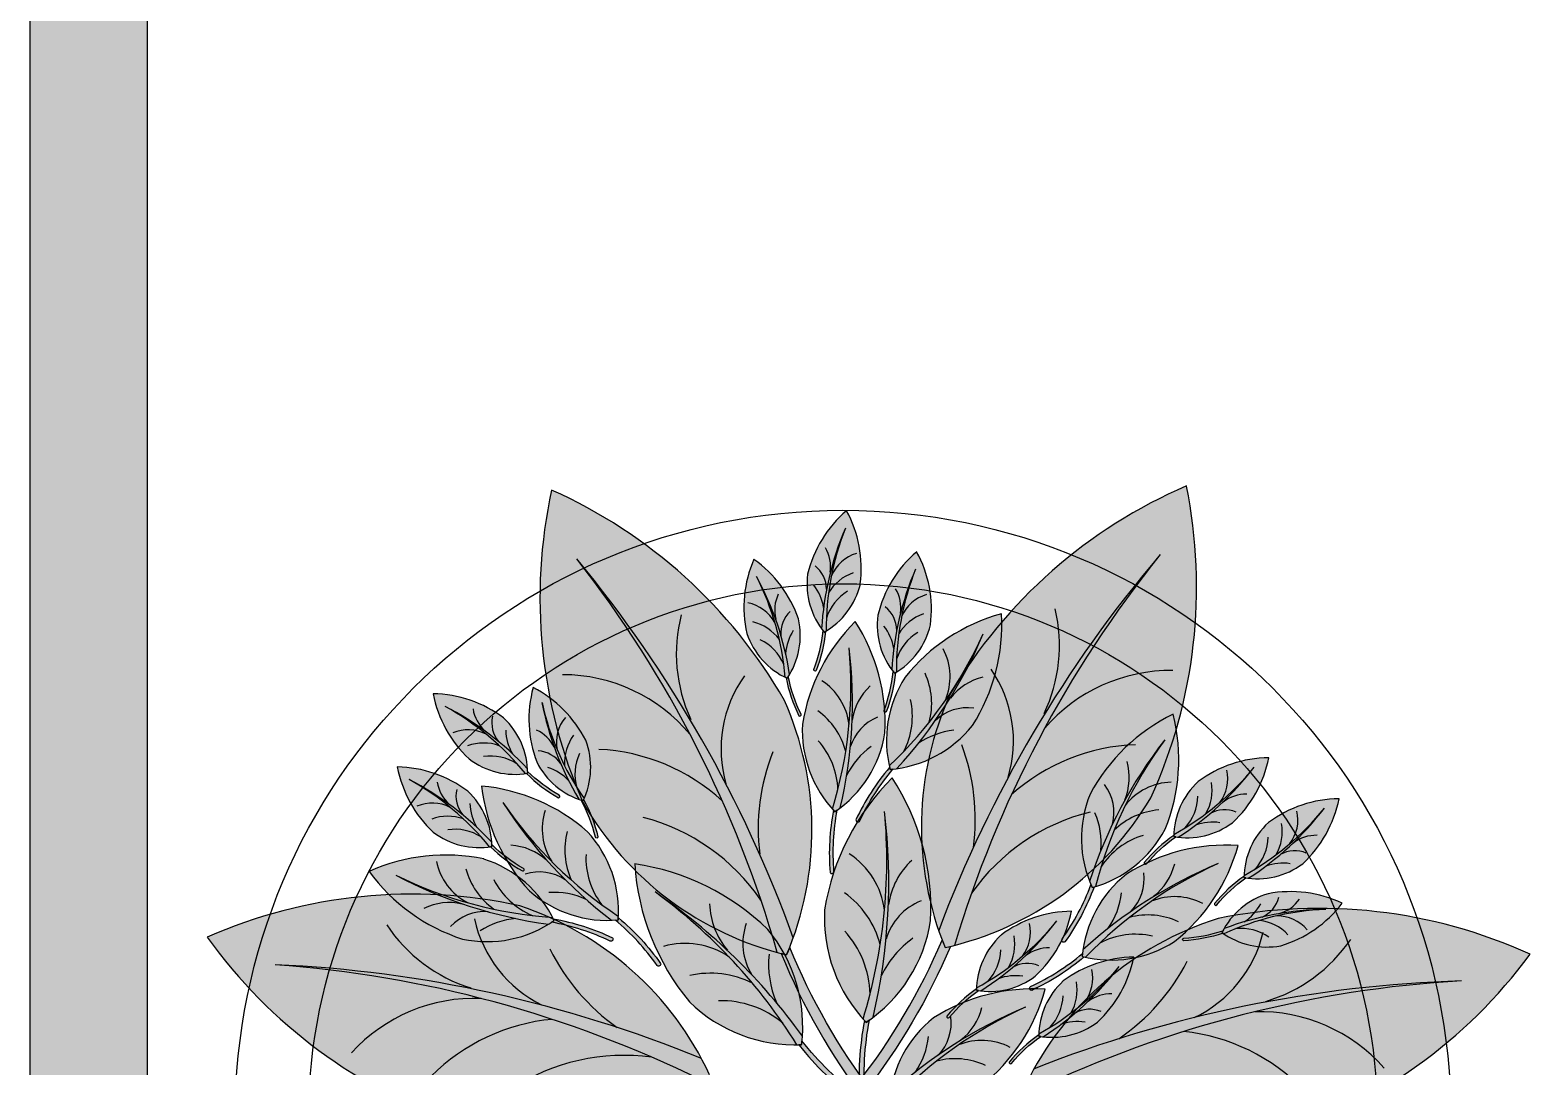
# Model space of a CAD drawing. Header units: inches. Extents: x 9636 to 21597, y -10243 to 557.
# Drawn here: x 14799.19 to 14837.59, y -8710.33 to -8683.8 of the extents above; entities that cross this region are included whole.
import ezdxf

# ---------------------------------------------------------------- set-up
doc = ezdxf.new("R2010")
doc.units = ezdxf.units.IN
doc.header["$MEASUREMENT"] = 0
doc.layers.add('IEL-HATCH-002', color=7, linetype='Continuous')
doc.layers.add('MESA', color=7, linetype='Continuous')

# ---------------------------------------------------------------- blocks, each defined once
blk = doc.blocks.new('FF')
at = {"layer": 'IEL-HATCH-002', "true_color": 0x939598, "transparency": 33554687}
h = blk.add_hatch(color=252, dxfattribs=at)
h.dxf.hatch_style = 1
h.paths.add_polyline_path([(14802.189, -8634.47), (14799.189, -8634.47), (14799.189, -8729.47), (14802.189, -8729.47)])
at = {"layer": 'MESA', "ltscale": 0.8}
h = blk.add_hatch(color=85, dxfattribs=at)
h.dxf.hatch_style = 1
h.set_gradient(color1=(103, 159, 96), color2=(179, 207, 175), one_color=1, tint=0.75, name='INVCURVED')
h.paths.add_polyline_path([(14827.88, -8703.469, -0.199512), (14822.855, -8707.246, -0.09675), (14828.124, -8697.237, 0.086654), (14822.451, -8706.865, -0.192489), (14822.758, -8700.792, -0.158608), (14828.794, -8695.482, -0.158608)])
h = blk.add_hatch(color=85, dxfattribs=at)
h.dxf.hatch_style = 1
h.set_gradient(color1=(103, 159, 96), color2=(179, 207, 175), one_color=1, tint=0.75, name='INVCURVED')
h.paths.add_polyline_path([(14813.347, -8703.584, 0.199512), (14818.32, -8707.429, 0.09675), (14813.187, -8697.349, -0.086654), (14818.729, -8707.053, 0.192489), (14818.505, -8700.977, 0.158608), (14812.542, -8695.586, 0.158608)])
h = blk.add_hatch(color=85, dxfattribs=at)
h.dxf.hatch_style = 1
h.set_gradient(color1=(103, 159, 96), color2=(179, 207, 175), one_color=1, tint=0.75, name='INVCURVED')
h.paths.add_polyline_path([(14820.446, -8697.988, -0.199512), (14819.572, -8699.196, -0.09675), (14820.063, -8696.558, 0.086654), (14819.454, -8699.138, -0.192489), (14819.097, -8697.741, -0.158608), (14820.092, -8696.114, -0.158608)])
h = blk.add_hatch(color=85, dxfattribs=at)
h.dxf.hatch_style = 1
h.set_gradient(color1=(103, 159, 96), color2=(52, 80, 48), one_color=1, tint=0.25)
h.paths.add_polyline_path([(14820.063, -8696.558, 0.09675), (14819.572, -8699.196, -0.007527), (14819.522, -8699.226, -0.014292), (14819.454, -8699.138, -0.086654)])
h = blk.add_hatch(color=85, dxfattribs=at)
h.dxf.hatch_style = 1
h.set_gradient(color1=(103, 159, 96), color2=(52, 80, 48), one_color=1, tint=0.25)
h.paths.add_polyline_path([(14813.187, -8697.349, -0.09675), (14818.32, -8707.429, 0.007527), (14818.559, -8707.49, 0.014292), (14818.729, -8707.053, 0.086654)])
h = blk.add_hatch(color=85, dxfattribs=at)
h.dxf.hatch_style = 1
h.set_gradient(color1=(103, 159, 96), color2=(179, 207, 175), one_color=1, tint=0.75, name='INVCURVED')
h.paths.add_polyline_path([(14817.541, -8699.258, 0.199512), (14818.522, -8700.38, 0.09675), (14817.789, -8697.799, -0.086654), (14818.635, -8700.312, 0.192489), (14818.861, -8698.887, 0.158608), (14817.719, -8697.359, 0.158608)])
h = blk.add_hatch(color=85, dxfattribs=at)
h.dxf.hatch_style = 1
h.set_gradient(color1=(103, 159, 96), color2=(179, 207, 175), one_color=1, tint=0.75, name='INVCURVED')
h.paths.add_polyline_path([(14822.242, -8699.04, -0.199512), (14821.369, -8700.248, -0.09675), (14821.86, -8697.61, 0.086654), (14821.25, -8700.19, -0.192489), (14820.893, -8698.793, -0.158608), (14821.888, -8697.166, -0.158608)])
h = blk.add_hatch(color=85, dxfattribs=at)
h.dxf.hatch_style = 1
h.set_gradient(color1=(103, 159, 96), color2=(52, 80, 48), one_color=1, tint=0.25)
h.paths.add_polyline_path([(14828.124, -8697.237, 0.09675), (14822.855, -8707.246, -0.007527), (14822.615, -8707.303, -0.014292), (14822.451, -8706.865, -0.086654)])
h = blk.add_hatch(color=85, dxfattribs=at)
h.dxf.hatch_style = 1
h.set_gradient(color1=(103, 159, 96), color2=(52, 80, 48), one_color=1, tint=0.25)
h.paths.add_polyline_path([(14817.789, -8697.799, -0.09675), (14818.522, -8700.38, 0.007527), (14818.575, -8700.405, 0.014292), (14818.635, -8700.312, 0.086654)])
h = blk.add_hatch(color=85, dxfattribs=at)
h.dxf.hatch_style = 1
h.set_gradient(color1=(103, 159, 96), color2=(52, 80, 48), one_color=1, tint=0.25)
h.paths.add_polyline_path([(14821.86, -8697.61, 0.09675), (14821.369, -8700.248, -0.007527), (14821.318, -8700.278, -0.014292), (14821.25, -8700.19, -0.086654)])
h = blk.add_hatch(color=85, dxfattribs=at)
h.dxf.hatch_style = 1
h.set_gradient(color1=(103, 159, 96), color2=(179, 207, 175), one_color=1, tint=0.75, name='INVCURVED')
h.paths.add_polyline_path([(14818.965, -8701.58, 0.199512), (14819.732, -8703.758, 0.09675), (14820.16, -8699.626, -0.086654), (14819.933, -8703.724, 0.192489), (14821.076, -8701.806, 0.158608), (14820.313, -8698.953, 0.158608)])
h = blk.add_hatch(color=85, dxfattribs=at)
h.dxf.hatch_style = 1
h.set_gradient(color1=(103, 159, 96), color2=(179, 207, 175), one_color=1, tint=0.75, name='INVCURVED')
h.paths.add_polyline_path([(14821.591, -8700.377, 0.199512), (14821.185, -8702.65, 0.09675), (14823.593, -8699.265, -0.086654), (14821.377, -8702.72, 0.192489), (14823.317, -8701.613, 0.158608), (14824.058, -8698.755, 0.158608)])
h = blk.add_hatch(color=35, dxfattribs=at)
h.dxf.hatch_style = 1
h.set_gradient(color1=(179, 116, 77), color2=(114, 74, 49), one_color=1, tint=0.32, name='CURVED')
h.paths.add_polyline_path([(14819.406, -8699.69), (14819.466, -8699.717, -0.033108), (14819.314, -8700.21, -0.809082), (14819.256, -8700.178, 0.032777)])
h.paths.add_polyline_path([(14819.551, -8699.209, -0.033108), (14819.466, -8699.717), (14819.406, -8699.69, 0.032777), (14819.491, -8699.188), (14819.522, -8699.226)])
h = blk.add_hatch(color=85, dxfattribs=at)
h.dxf.hatch_style = 1
h.set_gradient(color1=(103, 159, 96), color2=(52, 80, 48), one_color=1, tint=0.25)
h.paths.add_polyline_path([(14823.593, -8699.265, -0.09675), (14821.185, -8702.65, 0.007527), (14821.206, -8702.738, 0.014292), (14821.377, -8702.72, 0.086654)])
h = blk.add_hatch(color=85, dxfattribs=at)
h.dxf.hatch_style = 1
h.set_gradient(color1=(103, 159, 96), color2=(52, 80, 48), one_color=1, tint=0.25)
h.paths.add_polyline_path([(14820.16, -8699.626, -0.09675), (14819.732, -8703.758, 0.007527), (14819.794, -8703.825, 0.014292), (14819.933, -8703.724, 0.086654)])
h = blk.add_hatch(color=35, dxfattribs=at)
h.dxf.hatch_style = 1
h.set_gradient(color1=(179, 116, 77), color2=(114, 74, 49), one_color=1, tint=0.32, name='CURVED')
h.paths.add_polyline_path([(14818.734, -8700.857), (14818.677, -8700.889, 0.033108), (14818.873, -8701.366, 0.809082), (14818.928, -8701.328, -0.032777)])
h.paths.add_polyline_path([(14818.545, -8700.391, 0.033108), (14818.677, -8700.889), (14818.734, -8700.857, -0.032777), (14818.602, -8700.364), (14818.575, -8700.405)])
h = blk.add_hatch(color=35, dxfattribs=at)
h.dxf.hatch_style = 1
h.set_gradient(color1=(179, 116, 77), color2=(114, 74, 49), one_color=1, tint=0.32, name='CURVED')
h.paths.add_polyline_path([(14821.202, -8700.742), (14821.262, -8700.769, -0.033108), (14821.111, -8701.262, -0.809082), (14821.052, -8701.23, 0.032777)])
h.paths.add_polyline_path([(14821.347, -8700.261, -0.033108), (14821.262, -8700.769), (14821.202, -8700.742, 0.032777), (14821.288, -8700.239), (14821.318, -8700.278)])
h = blk.add_hatch(color=85, dxfattribs=at)
h.dxf.hatch_style = 1
h.set_gradient(color1=(103, 159, 96), color2=(179, 207, 175), one_color=1, tint=0.75, name='INVCURVED')
h.paths.add_polyline_path([(14810.429, -8702.471, 0.199512), (14811.872, -8702.847, 0.09675), (14809.814, -8701.125, -0.086654), (14811.926, -8702.727, 0.192489), (14811.312, -8701.422, 0.158608), (14809.509, -8700.8, 0.158608)])
h = blk.add_hatch(color=85, dxfattribs=at)
h.dxf.hatch_style = 1
h.set_gradient(color1=(103, 159, 96), color2=(179, 207, 175), one_color=1, tint=0.75, name='INVCURVED')
h.paths.add_polyline_path([(14813.415, -8701.995, -0.199512), (14813.372, -8703.485, -0.09675), (14812.296, -8701.027, 0.086654), (14813.242, -8703.504, -0.192489), (14812.161, -8702.548, -0.158608), (14812.069, -8700.644, -0.158608)])
h = blk.add_hatch(color=85, dxfattribs=at)
h.dxf.hatch_style = 1
h.set_gradient(color1=(103, 159, 96), color2=(52, 80, 48), one_color=1, tint=0.25)
h.paths.add_polyline_path([(14809.814, -8701.125, -0.09675), (14811.872, -8702.847, 0.007527), (14811.93, -8702.838, 0.014292), (14811.926, -8702.727, 0.086654)])
h = blk.add_hatch(color=85, dxfattribs=at)
h.dxf.hatch_style = 1
h.set_gradient(color1=(103, 159, 96), color2=(52, 80, 48), one_color=1, tint=0.25)
h.paths.add_polyline_path([(14812.296, -8701.027, 0.09675), (14813.372, -8703.485, -0.007527), (14813.347, -8703.538, -0.014292), (14813.242, -8703.504, -0.086654)])
h = blk.add_hatch(color=85, dxfattribs=at)
h.dxf.hatch_style = 1
h.set_gradient(color1=(103, 159, 96), color2=(179, 207, 175), one_color=1, tint=0.75, name='INVCURVED')
h.paths.add_polyline_path([(14828.25, -8704.272, -0.199512), (14826.468, -8705.74, -0.09675), (14828.238, -8701.982, 0.086654), (14826.314, -8705.607, -0.192489), (14826.327, -8703.374, -0.158608), (14828.455, -8701.327, -0.158608)])
h = blk.add_hatch(color=85, dxfattribs=at)
h.dxf.hatch_style = 1
h.set_gradient(color1=(103, 159, 96), color2=(52, 80, 48), one_color=1, tint=0.25)
h.paths.add_polyline_path([(14828.238, -8701.982, 0.09675), (14826.468, -8705.74, -0.007527), (14826.381, -8705.765, -0.014292), (14826.314, -8705.607, -0.086654)])
h = blk.add_hatch(color=85, dxfattribs=at)
h.dxf.hatch_style = 1
h.set_gradient(color1=(103, 159, 96), color2=(179, 207, 175), one_color=1, tint=0.75, name='INVCURVED')
h.paths.add_polyline_path([(14829.097, -8703.049, 0.199512), (14828.472, -8704.403, 0.09675), (14830.53, -8702.681, -0.086654), (14828.58, -8704.477, 0.192489), (14829.974, -8704.103, 0.158608), (14830.904, -8702.439, 0.158608)])
h = blk.add_hatch(color=85, dxfattribs=at)
h.dxf.hatch_style = 1
h.set_gradient(color1=(103, 159, 96), color2=(179, 207, 175), one_color=1, tint=0.75, name='INVCURVED')
h.paths.add_polyline_path([(14809.512, -8704.346, 0.199512), (14810.955, -8704.723, 0.09675), (14808.897, -8703, -0.086654), (14811.009, -8704.603, 0.192489), (14810.395, -8703.297, 0.158608), (14808.592, -8702.675, 0.158608)])
h = blk.add_hatch(color=35, dxfattribs=at)
h.dxf.hatch_style = 1
h.set_gradient(color1=(179, 116, 77), color2=(114, 74, 49), one_color=1, tint=0.32, name='CURVED')
h.paths.add_polyline_path([(14812.314, -8703.123), (14812.286, -8703.182, 0.033108), (14812.716, -8703.465, 0.809082), (14812.74, -8703.403, -0.032777)])
h.paths.add_polyline_path([(14811.897, -8702.844, 0.033108), (14812.286, -8703.182), (14812.314, -8703.123, -0.032777), (14811.929, -8702.789), (14811.93, -8702.838)])
h = blk.add_hatch(color=35, dxfattribs=at)
h.dxf.hatch_style = 1
h.set_gradient(color1=(179, 116, 77), color2=(114, 74, 49), one_color=1, tint=0.32, name='CURVED')
h.paths.add_polyline_path([(14820.814, -8703.367), (14820.72, -8703.33, 0.033108), (14820.334, -8704.028, 0.809082), (14820.433, -8704.059, -0.032777)])
h.paths.add_polyline_path([(14821.194, -8702.688, 0.033108), (14820.72, -8703.33), (14820.814, -8703.367, -0.032777), (14821.282, -8702.731), (14821.206, -8702.738)])
h = blk.add_hatch(color=85, dxfattribs=at)
h.dxf.hatch_style = 1
h.set_gradient(color1=(103, 159, 96), color2=(52, 80, 48), one_color=1, tint=0.25)
h.paths.add_polyline_path([(14830.53, -8702.681, -0.09675), (14828.472, -8704.403, 0.007527), (14828.471, -8704.461, 0.014292), (14828.58, -8704.477, 0.086654)])
h = blk.add_hatch(color=85, dxfattribs=at)
h.dxf.hatch_style = 1
h.set_gradient(color1=(103, 159, 96), color2=(52, 80, 48), one_color=1, tint=0.25)
h.paths.add_polyline_path([(14808.897, -8703, -0.09675), (14810.955, -8704.723, 0.007527), (14811.013, -8704.714, 0.014292), (14811.009, -8704.603, 0.086654)])
h = blk.add_hatch(color=85, dxfattribs=at)
h.dxf.hatch_style = 1
h.set_gradient(color1=(103, 159, 96), color2=(179, 207, 175), one_color=1, tint=0.75, name='INVCURVED')
h.paths.add_polyline_path([(14813.461, -8704.335, -0.199512), (14814.256, -8706.503, -0.09675), (14811.296, -8703.587, 0.086654), (14814.079, -8706.604, -0.192489), (14811.976, -8705.852, -0.158608), (14810.75, -8703.166, -0.158608)])
h = blk.add_hatch(color=85, dxfattribs=at)
h.dxf.hatch_style = 1
h.set_gradient(color1=(103, 159, 96), color2=(179, 207, 175), one_color=1, tint=0.75, name='INVCURVED')
h.paths.add_polyline_path([(14819.532, -8706.331, 0.199512), (14820.517, -8709.131, 0.09675), (14821.068, -8703.818, -0.086654), (14820.776, -8709.087, 0.192489), (14822.246, -8706.62, 0.158608), (14821.264, -8702.953, 0.158608)])
h = blk.add_hatch(color=85, dxfattribs=at)
h.dxf.hatch_style = 1
h.set_gradient(color1=(103, 159, 96), color2=(52, 80, 48), one_color=1, tint=0.25)
h.paths.add_polyline_path([(14811.296, -8703.587, 0.09675), (14814.256, -8706.503, -0.007527), (14814.251, -8706.593, -0.014292), (14814.079, -8706.604, -0.086654)])
h = blk.add_hatch(color=35, dxfattribs=at)
h.dxf.hatch_style = 1
h.set_gradient(color1=(179, 116, 77), color2=(114, 74, 49), one_color=1, tint=0.32, name='CURVED')
h.paths.add_polyline_path([(14813.513, -8703.987), (14813.577, -8703.976, -0.033108), (14813.729, -8704.468, -0.809082), (14813.662, -8704.475, 0.032777)])
h.paths.add_polyline_path([(14813.362, -8703.508, -0.033108), (14813.577, -8703.976), (14813.513, -8703.987, 0.032777), (14813.3, -8703.524), (14813.347, -8703.538)])
h = blk.add_hatch(color=85, dxfattribs=at)
h.dxf.hatch_style = 1
h.set_gradient(color1=(103, 159, 96), color2=(179, 207, 175), one_color=1, tint=0.75, name='INVCURVED')
h.paths.add_polyline_path([(14830.895, -8704.099, 0.199512), (14830.269, -8705.453, 0.09675), (14832.328, -8703.732, -0.086654), (14830.378, -8705.528, 0.192489), (14831.771, -8705.154, 0.158608), (14832.701, -8703.489, 0.158608)])
h = blk.add_hatch(color=35, dxfattribs=at)
h.dxf.hatch_style = 1
h.set_gradient(color1=(179, 116, 77), color2=(114, 74, 49), one_color=1, tint=0.32, name='CURVED')
h.paths.add_polyline_path([(14819.762, -8704.565), (14819.661, -8704.579, 0.033108), (14819.67, -8705.376, 0.809082), (14819.771, -8705.355, -0.032777)])
h.paths.add_polyline_path([(14819.758, -8703.787, 0.033108), (14819.661, -8704.579), (14819.762, -8704.565, -0.032777), (14819.856, -8703.781), (14819.794, -8703.825)])
h = blk.add_hatch(color=85, dxfattribs=at)
h.dxf.hatch_style = 1
h.set_gradient(color1=(103, 159, 96), color2=(52, 80, 48), one_color=1, tint=0.25)
h.paths.add_polyline_path([(14821.068, -8703.818, -0.09675), (14820.517, -8709.131, 0.007527), (14820.596, -8709.216, 0.014292), (14820.776, -8709.087, 0.086654)])
h = blk.add_hatch(color=85, dxfattribs=at)
h.dxf.hatch_style = 1
h.set_gradient(color1=(103, 159, 96), color2=(52, 80, 48), one_color=1, tint=0.25)
h.paths.add_polyline_path([(14832.328, -8703.732, -0.09675), (14830.269, -8705.453, 0.007527), (14830.268, -8705.511, 0.014292), (14830.378, -8705.528, 0.086654)])
h = blk.add_hatch(color=35, dxfattribs=at)
h.dxf.hatch_style = 1
h.set_gradient(color1=(179, 116, 77), color2=(114, 74, 49), one_color=1, tint=0.32, name='CURVED')
h.paths.add_polyline_path([(14811.397, -8704.998), (14811.368, -8705.057, 0.033108), (14811.798, -8705.34, 0.809082), (14811.823, -8705.278, -0.032777)])
h.paths.add_polyline_path([(14810.98, -8704.719, 0.033108), (14811.368, -8705.057), (14811.397, -8704.998, -0.032777), (14811.012, -8704.664), (14811.013, -8704.714)])
h = blk.add_hatch(color=85, dxfattribs=at)
h.dxf.hatch_style = 1
h.set_gradient(color1=(103, 159, 96), color2=(179, 207, 175), one_color=1, tint=0.75, name='INVCURVED')
h.paths.add_polyline_path([(14828.489, -8707.15, -0.199512), (14826.215, -8707.55, -0.09675), (14829.607, -8705.151, 0.086654), (14826.146, -8707.358, -0.192489), (14827.258, -8705.421, -0.158608), (14830.118, -8704.688, -0.158608)])
h = blk.add_hatch(color=35, dxfattribs=at)
h.dxf.hatch_style = 1
h.set_gradient(color1=(179, 116, 77), color2=(114, 74, 49), one_color=1, tint=0.32, name='CURVED')
h.paths.add_polyline_path([(14828.123, -8704.79), (14828.07, -8704.751, 0.033108), (14827.715, -8705.124, 0.809082), (14827.771, -8705.16, -0.032777)])
h.paths.add_polyline_path([(14828.471, -8704.428, 0.033108), (14828.07, -8704.751), (14828.123, -8704.79, -0.032777), (14828.519, -8704.469), (14828.471, -8704.461)])
h = blk.add_hatch(color=85, dxfattribs=at)
h.dxf.hatch_style = 1
h.set_gradient(color1=(103, 159, 96), color2=(179, 207, 175), one_color=1, tint=0.75, name='INVCURVED')
h.paths.add_polyline_path([(14810.807, -8705.033, -0.199512), (14812.566, -8706.528, -0.09675), (14808.554, -8705.449, 0.086654), (14812.462, -8706.704, -0.192489), (14810.262, -8707.085, -0.158608), (14807.871, -8705.351, -0.158608)])
h = blk.add_hatch(color=85, dxfattribs=at)
h.dxf.hatch_style = 1
h.set_gradient(color1=(103, 159, 96), color2=(179, 207, 175), one_color=1, tint=0.75, name='INVCURVED')
h.paths.add_polyline_path([(14816.069, -8708.689, 0.199512), (14818.825, -8709.792, 0.09675), (14815.19, -8705.878, -0.086654), (14818.962, -8709.568, 0.192489), (14818.074, -8706.838, 0.158608), (14814.669, -8705.16, 0.158608)])
h = blk.add_hatch(color=85, dxfattribs=at)
h.dxf.hatch_style = 1
h.set_gradient(color1=(103, 159, 96), color2=(52, 80, 48), one_color=1, tint=0.25)
h.paths.add_polyline_path([(14829.607, -8705.151, 0.09675), (14826.215, -8707.55, -0.007527), (14826.127, -8707.529, -0.014292), (14826.146, -8707.358, -0.086654)])
h = blk.add_hatch(color=85, dxfattribs=at)
h.dxf.hatch_style = 1
h.set_gradient(color1=(103, 159, 96), color2=(52, 80, 48), one_color=1, tint=0.25)
h.paths.add_polyline_path([(14808.554, -8705.449, 0.09675), (14812.566, -8706.528, -0.007527), (14812.606, -8706.61, -0.014292), (14812.462, -8706.704, -0.086654)])
h = blk.add_hatch(color=35, dxfattribs=at)
h.dxf.hatch_style = 1
h.set_gradient(color1=(179, 116, 77), color2=(114, 74, 49), one_color=1, tint=0.32, name='CURVED')
h.paths.add_polyline_path([(14829.92, -8705.84), (14829.867, -8705.801, 0.033108), (14829.512, -8706.175, 0.809082), (14829.569, -8706.21, -0.032777)])
h.paths.add_polyline_path([(14830.268, -8705.478, 0.033108), (14829.867, -8705.801), (14829.92, -8705.84, -0.032777), (14830.317, -8705.519), (14830.268, -8705.511)])
h = blk.add_hatch(color=85, dxfattribs=at)
h.dxf.hatch_style = 1
h.set_gradient(color1=(103, 159, 96), color2=(179, 207, 175), one_color=1, tint=0.75, name='INVCURVED')
h.paths.add_polyline_path([(14810.195, -8711.807, 0.199512), (14816.384, -8710.701, 0.09675), (14805.467, -8707.74, -0.086654), (14816.38, -8710.146, 0.192489), (14811.725, -8706.233, 0.158608), (14803.726, -8707.035, 0.158608)])
h = blk.add_hatch(color=85, dxfattribs=at)
h.dxf.hatch_style = 1
h.set_gradient(color1=(103, 159, 96), color2=(52, 80, 48), one_color=1, tint=0.25)
h.paths.add_polyline_path([(14815.19, -8705.878, -0.09675), (14818.825, -8709.792, 0.007527), (14818.941, -8709.788, 0.014292), (14818.962, -8709.568, 0.086654)])
h = blk.add_hatch(color=35, dxfattribs=at)
h.dxf.hatch_style = 1
h.set_gradient(color1=(179, 116, 77), color2=(114, 74, 49), one_color=1, tint=0.32, name='CURVED')
h.paths.add_polyline_path([(14826.025, -8706.415), (14826.104, -8706.479, -0.033108), (14825.685, -8707.157, -0.809082), (14825.609, -8707.086, 0.032777)])
h.paths.add_polyline_path([(14826.431, -8705.751, -0.033108), (14826.104, -8706.479), (14826.025, -8706.415, 0.032777), (14826.35, -8705.695), (14826.381, -8705.765)])
h = blk.add_hatch(color=85, dxfattribs=at)
h.dxf.hatch_style = 1
h.set_gradient(color1=(103, 159, 96), color2=(179, 207, 175), one_color=1, tint=0.75, name='INVCURVED')
h.paths.add_polyline_path([(14831.212, -8707.254, -0.199512), (14829.752, -8706.948, -0.09675), (14832.361, -8706.323, 0.086654), (14829.757, -8706.817, -0.192489), (14830.888, -8705.922, -0.158608), (14832.779, -8706.167, -0.158608)])
h = blk.add_hatch(color=85, dxfattribs=at)
h.dxf.hatch_style = 1
h.set_gradient(color1=(103, 159, 96), color2=(179, 207, 175), one_color=1, tint=0.75, name='INVCURVED')
h.paths.add_polyline_path([(14831.053, -8712.154, -0.199512), (14824.882, -8710.96, -0.09675), (14835.84, -8708.155, 0.086654), (14824.893, -8710.405, -0.192489), (14829.603, -8706.559, -0.158608), (14837.59, -8707.475, -0.158608)])
h = blk.add_hatch(color=85, dxfattribs=at)
h.dxf.hatch_style = 1
h.set_gradient(color1=(103, 159, 96), color2=(52, 80, 48), one_color=1, tint=0.25)
h.paths.add_polyline_path([(14832.361, -8706.323, 0.09675), (14829.752, -8706.948, -0.007527), (14829.704, -8706.915, -0.014292), (14829.757, -8706.817, -0.086654)])
h = blk.add_hatch(color=35, dxfattribs=at)
h.dxf.hatch_style = 1
h.set_gradient(color1=(179, 116, 77), color2=(114, 74, 49), one_color=1, tint=0.32, name='CURVED')
h.paths.add_polyline_path([(14813.309, -8706.845), (14813.358, -8706.756, -0.033108), (14814.099, -8707.05, -0.809082), (14814.043, -8707.136, 0.032777)])
h.paths.add_polyline_path([(14812.584, -8706.563, -0.033108), (14813.358, -8706.756), (14813.309, -8706.845, 0.032777), (14812.543, -8706.653), (14812.606, -8706.61)])
h = blk.add_hatch(color=35, dxfattribs=at)
h.dxf.hatch_style = 1
h.set_gradient(color1=(179, 116, 77), color2=(114, 74, 49), one_color=1, tint=0.32, name='CURVED')
h.paths.add_polyline_path([(14814.746, -8707.144), (14814.832, -8707.091, -0.033108), (14815.333, -8707.711, -0.809082), (14815.242, -8707.759, 0.032777)])
h.paths.add_polyline_path([(14814.254, -8706.542, -0.033108), (14814.832, -8707.091), (14814.746, -8707.144, 0.032777), (14814.174, -8706.599), (14814.251, -8706.593)])
h = blk.add_hatch(color=85, dxfattribs=at)
h.dxf.hatch_style = 1
h.set_gradient(color1=(103, 159, 96), color2=(52, 80, 48), one_color=1, tint=0.25)
h.paths.add_polyline_path([(14825.48, -8706.615, -0.09675), (14823.421, -8708.336, 0.007527), (14823.42, -8708.395, 0.014292), (14823.53, -8708.411, 0.086654)])
h = blk.add_hatch(color=85, dxfattribs=at)
h.dxf.hatch_style = 1
h.set_gradient(color1=(103, 159, 96), color2=(179, 207, 175), one_color=1, tint=0.75, name='INVCURVED')
h.paths.add_polyline_path([(14824.047, -8706.982, 0.199512), (14823.421, -8708.336, 0.09675), (14825.48, -8706.615, -0.086654), (14823.53, -8708.411, 0.192489), (14824.923, -8708.037, 0.158608), (14825.853, -8706.372, 0.158608)])
h = blk.add_hatch(color=35, dxfattribs=at)
h.dxf.hatch_style = 1
h.set_gradient(color1=(179, 116, 77), color2=(114, 74, 49), one_color=1, tint=0.32, name='CURVED')
h.paths.add_polyline_path([(14829.233, -8706.998), (14829.233, -8707.063, -0.033108), (14828.721, -8707.126, -0.809082), (14828.727, -8707.059, 0.032777)])
h.paths.add_polyline_path([(14829.731, -8706.934, -0.033108), (14829.233, -8707.063), (14829.233, -8706.998, 0.032777), (14829.727, -8706.871), (14829.704, -8706.915)])
h = blk.add_hatch(color=35, dxfattribs=at)
h.dxf.hatch_style = 1
h.set_gradient(color1=(179, 116, 77), color2=(114, 74, 49), one_color=1, tint=0.32, name='CURVED')
h.paths.add_polyline_path([(14819.581, -8709.228), (14819.372, -8709.409, 0.033108), (14820.571, -8711.219, 0.809082), (14820.77, -8711.02, -0.032777)])
h.paths.add_polyline_path([(14818.423, -8707.456, 0.033108), (14819.372, -8709.409), (14819.581, -8709.228, -0.032777), (14818.638, -8707.297), (14818.559, -8707.49)])
h = blk.add_hatch(color=35, dxfattribs=at)
h.dxf.hatch_style = 1
h.set_gradient(color1=(179, 116, 77), color2=(114, 74, 49), one_color=1, tint=0.32, name='CURVED')
h.paths.add_polyline_path([(14821.569, -8709.028), (14821.776, -8709.211, -0.033108), (14820.553, -8711.005, -0.809082), (14820.357, -8710.803, 0.032777)])
h.paths.add_polyline_path([(14822.752, -8707.271, -0.033108), (14821.776, -8709.211), (14821.569, -8709.028, 0.032777), (14822.539, -8707.11), (14822.615, -8707.303)])
h = blk.add_hatch(color=35, dxfattribs=at)
h.dxf.hatch_style = 1
h.set_gradient(color1=(179, 116, 77), color2=(114, 74, 49), one_color=1, tint=0.32, name='CURVED')
h.paths.add_polyline_path([(14825.497, -8707.919), (14825.534, -8708.014, -0.033108), (14824.835, -8708.397, -0.809082), (14824.804, -8708.299, 0.032777)])
h.paths.add_polyline_path([(14826.177, -8707.541, -0.033108), (14825.534, -8708.014), (14825.497, -8707.919, 0.032777), (14826.134, -8707.453), (14826.127, -8707.529)])
h = blk.add_hatch(color=85, dxfattribs=at)
h.dxf.hatch_style = 1
h.set_gradient(color1=(103, 159, 96), color2=(52, 80, 48), one_color=1, tint=0.25)
h.paths.add_polyline_path([(14805.467, -8707.74, -0.09675), (14816.384, -8710.701, 0.007527), (14816.589, -8710.565, 0.014292), (14816.38, -8710.146, 0.086654)])
h = blk.add_hatch(color=85, dxfattribs=at)
h.dxf.hatch_style = 1
h.set_gradient(color1=(103, 159, 96), color2=(52, 80, 48), one_color=1, tint=0.25)
h.paths.add_polyline_path([(14827.074, -8707.79, -0.09675), (14825.015, -8709.511, 0.007527), (14825.014, -8709.57, 0.014292), (14825.124, -8709.586, 0.086654)])
h = blk.add_hatch(color=85, dxfattribs=at)
h.dxf.hatch_style = 1
h.set_gradient(color1=(103, 159, 96), color2=(179, 207, 175), one_color=1, tint=0.75, name='INVCURVED')
h.paths.add_polyline_path([(14825.641, -8708.157, 0.199512), (14825.015, -8709.511, 0.09675), (14827.074, -8707.79, -0.086654), (14825.124, -8709.586, 0.192489), (14826.517, -8709.212, 0.158608), (14827.447, -8707.547, 0.158608)])
h = blk.add_hatch(color=85, dxfattribs=at)
h.dxf.hatch_style = 1
h.set_gradient(color1=(103, 159, 96), color2=(52, 80, 48), one_color=1, tint=0.25)
h.paths.add_polyline_path([(14835.84, -8708.155, 0.09675), (14824.882, -8710.96, -0.007527), (14824.678, -8710.82, -0.014292), (14824.893, -8710.405, -0.086654)])
h = blk.add_hatch(color=85, dxfattribs=at)
h.dxf.hatch_style = 1
h.set_gradient(color1=(103, 159, 96), color2=(179, 207, 175), one_color=1, tint=0.75, name='INVCURVED')
h.paths.add_polyline_path([(14823.552, -8710.832, -0.199512), (14821.278, -8711.231, -0.09675), (14824.67, -8708.832, 0.086654), (14821.209, -8711.039, -0.192489), (14822.321, -8709.102, -0.158608), (14825.181, -8708.369, -0.158608)])
h = blk.add_hatch(color=35, dxfattribs=at)
h.dxf.hatch_style = 1
h.set_gradient(color1=(179, 116, 77), color2=(114, 74, 49), one_color=1, tint=0.32, name='CURVED')
h.paths.add_polyline_path([(14823.072, -8708.723), (14823.02, -8708.685, 0.033108), (14822.664, -8709.058, 0.809082), (14822.721, -8709.093, -0.032777)])
h.paths.add_polyline_path([(14823.421, -8708.361, 0.033108), (14823.02, -8708.685), (14823.072, -8708.723, -0.032777), (14823.469, -8708.403), (14823.42, -8708.395)])
h = blk.add_hatch(color=85, dxfattribs=at)
h.dxf.hatch_style = 1
h.set_gradient(color1=(103, 159, 96), color2=(52, 80, 48), one_color=1, tint=0.25)
h.paths.add_polyline_path([(14824.67, -8708.832, 0.09675), (14821.278, -8711.231, -0.007527), (14821.19, -8711.21, -0.014292), (14821.209, -8711.039, -0.086654)])
h = blk.add_hatch(color=35, dxfattribs=at)
h.dxf.hatch_style = 1
h.set_gradient(color1=(179, 116, 77), color2=(114, 74, 49), one_color=1, tint=0.32, name='CURVED')
h.paths.add_polyline_path([(14820.556, -8710.168), (14820.426, -8710.186, 0.033108), (14820.437, -8711.211, 0.809082), (14820.567, -8711.183, -0.032777)])
h.paths.add_polyline_path([(14820.551, -8709.168, 0.033108), (14820.426, -8710.186), (14820.556, -8710.168, -0.032777), (14820.677, -8709.16), (14820.596, -8709.216)])
h = blk.add_hatch(color=35, dxfattribs=at)
h.dxf.hatch_style = 1
h.set_gradient(color1=(179, 116, 77), color2=(114, 74, 49), one_color=1, tint=0.32, name='CURVED')
h.paths.add_polyline_path([(14819.63, -8710.446), (14819.559, -8710.555, 0.033108), (14820.337, -8711.222, 0.809082), (14820.402, -8711.106, -0.032777)])
h.paths.add_polyline_path([(14818.875, -8709.791, 0.033108), (14819.559, -8710.555), (14819.63, -8710.446, -0.032777), (14818.952, -8709.691), (14818.941, -8709.788)])
h = blk.add_hatch(color=35, dxfattribs=at)
h.dxf.hatch_style = 1
h.set_gradient(color1=(179, 116, 77), color2=(114, 74, 49), one_color=1, tint=0.32, name='CURVED')
h.paths.add_polyline_path([(14824.666, -8709.898), (14824.613, -8709.859, 0.033108), (14824.258, -8710.233, 0.809082), (14824.315, -8710.268, -0.032777)])
h.paths.add_polyline_path([(14825.015, -8709.536, 0.033108), (14824.613, -8709.859), (14824.666, -8709.898, -0.032777), (14825.063, -8709.578), (14825.014, -8709.57)])
at = {"color": 252, "true_color": 0x939598}
for p, q in [((14799.189, -8729.47), (14799.189, -8634.47)), ((14802.189, -8634.47), (14802.189, -8729.47))]:
    blk.add_line(p, q, dxfattribs=at)
at = {"layer": 'MESA', "ltscale": 0.8}
for points in [[(14819.491, -8699.188), (14819.522, -8699.226), (14819.551, -8699.209, -0.066288), (14819.314, -8700.21, -0.809082), (14819.256, -8700.178, 0.065625)], [(14818.602, -8700.364), (14818.575, -8700.405), (14818.545, -8700.391, 0.066288), (14818.873, -8701.366, 0.809082), (14818.928, -8701.328, -0.065625)], [(14821.288, -8700.239), (14821.318, -8700.278), (14821.347, -8700.261, -0.066288), (14821.111, -8701.262, -0.809082), (14821.052, -8701.23, 0.065625)], [(14811.929, -8702.789), (14811.93, -8702.838), (14811.897, -8702.844, 0.066288), (14812.716, -8703.465, 0.809082), (14812.74, -8703.403, -0.065625)], [(14821.282, -8702.731), (14821.206, -8702.738), (14821.194, -8702.688, 0.066288), (14820.334, -8704.028, 0.809082), (14820.433, -8704.059, -0.065625)], [(14813.3, -8703.524), (14813.347, -8703.538), (14813.362, -8703.508, -0.066288), (14813.729, -8704.468, -0.809082), (14813.662, -8704.475, 0.065625)], [(14819.856, -8703.781), (14819.794, -8703.825), (14819.758, -8703.787, 0.066288), (14819.67, -8705.376, 0.809082), (14819.771, -8705.355, -0.065625)], [(14811.012, -8704.664), (14811.013, -8704.714), (14810.98, -8704.719, 0.066288), (14811.798, -8705.34, 0.809082), (14811.823, -8705.278, -0.065625)], [(14828.519, -8704.469), (14828.471, -8704.461), (14828.471, -8704.428, 0.066288), (14827.715, -8705.124, 0.809082), (14827.771, -8705.16, -0.065625)], [(14830.317, -8705.519), (14830.268, -8705.511), (14830.268, -8705.478, 0.066288), (14829.512, -8706.175, 0.809082), (14829.569, -8706.21, -0.065625)], [(14826.35, -8705.695), (14826.381, -8705.765), (14826.431, -8705.751, -0.066288), (14825.685, -8707.157, -0.809082), (14825.609, -8707.086, 0.065625)], [(14812.543, -8706.653), (14812.606, -8706.61), (14812.584, -8706.563, -0.066288), (14814.099, -8707.05, -0.809082), (14814.043, -8707.136, 0.065625)], [(14814.174, -8706.599), (14814.251, -8706.593), (14814.254, -8706.542, -0.066288), (14815.333, -8707.711, -0.809082), (14815.242, -8707.759, 0.065625)], [(14829.727, -8706.871), (14829.704, -8706.915), (14829.731, -8706.934, -0.066288), (14828.721, -8707.126, -0.809082), (14828.727, -8707.059, 0.065625)], [(14818.638, -8707.297), (14818.559, -8707.49), (14818.423, -8707.456, 0.066288), (14820.571, -8711.219, 0.809082), (14820.77, -8711.02, -0.065625)], [(14822.539, -8707.11), (14822.615, -8707.303), (14822.752, -8707.271, -0.066288), (14820.553, -8711.005, -0.809082), (14820.357, -8710.803, 0.065625)], [(14826.134, -8707.453), (14826.127, -8707.529), (14826.177, -8707.541, -0.066288), (14824.835, -8708.397, -0.809082), (14824.804, -8708.299, 0.065625)], [(14823.469, -8708.403), (14823.42, -8708.395), (14823.421, -8708.361, 0.066288), (14822.664, -8709.058, 0.809082), (14822.721, -8709.093, -0.065625)], [(14820.677, -8709.16), (14820.596, -8709.216), (14820.551, -8709.168, 0.066288), (14820.437, -8711.211, 0.809082), (14820.567, -8711.183, -0.065625)], [(14818.952, -8709.691), (14818.941, -8709.788), (14818.875, -8709.791, 0.066288), (14820.337, -8711.222, 0.809082), (14820.402, -8711.106, -0.065625)], [(14825.063, -8709.578), (14825.014, -8709.57), (14825.015, -8709.536, 0.066288), (14824.258, -8710.233, 0.809082), (14824.315, -8710.268, -0.065625)]]:
    blk.add_lwpolyline(points, format="xyb", close=True, dxfattribs=at)
at = {"layer": 'MESA', "color": 252, "ltscale": 0.8, "true_color": 0x939598}
for radius in [15.561, 13.679]:
    blk.add_circle((14820.002, -8711.665), radius, dxfattribs=at)
at = {"layer": 'MESA', "ltscale": 0.8}
for centre, radius, start, end in [((14833.934, -8707.411), 12.99, 113.3117, 149.3616), ((14816.065, -8698.072), 12.99, 335.4508, 11.5007), ((14825.234, -8698.348), 12.99, 167.7199, 203.7698), ((14807.24, -8707.444), 12.99, 29.859, 65.9089), ((14822.094, -8698.456), 3.081, 130.5271, 166.577), ((14817.389, -8697.594), 3.081, 352.6662, 28.7162), ((14827.146, -8699.594), 7.706, 156.8018, 176.612), ((14826.57, -8699.135), 6.998, 158.3981, 180.5026), ((14818.734, -8697.551), 0.951, 351.6106, 30.8189), ((14789.951, -8715.528), 29.502, 15.9334, 38.0379), ((14788.171, -8718.07), 32.483, 19.8241, 39.6343), ((14820.547, -8698.583), 3.081, 156.6007, 192.6506), ((14815.943, -8699.877), 3.081, 18.7398, 54.7897), ((14820.63, -8698.175), 1.007, 106.4306, 156.6204), ((14823.891, -8699.508), 3.081, 130.5271, 166.577), ((14819.186, -8698.646), 3.081, 352.6662, 28.7162), ((14852.857, -8718.296), 32.483, 139.5863, 159.3965), ((14851.111, -8715.73), 29.502, 141.1827, 163.2872), ((14811.549, -8700.968), 6.998, 4.8142, 26.9187), ((14811.018, -8701.478), 7.706, 8.7049, 28.515), ((14821.023, -8697.993), 1.943, 172.5338, 219.3912), ((14818.814, -8698.131), 0.767, 0.3869, 51.8841), ((14820.653, -8698.831), 1.191, 109.1677, 149.0582), ((14828.942, -8700.646), 7.706, 156.8018, 176.612), ((14828.367, -8700.187), 6.998, 158.3981, 180.5026), ((14819.204, -8698.664), 0.951, 154.4979, 193.7062), ((14818.243, -8698.806), 1.281, 9.5156, 37.8688), ((14818.555, -8697.541), 1.943, 299.8521, 346.7095), ((14820.768, -8699.25), 1.252, 121.1396, 161.9805), ((14820.531, -8698.602), 0.951, 351.6106, 30.8189), ((14817.374, -8699.461), 1.007, 28.6965, 78.8863), ((14820.611, -8699.183), 0.767, 0.3869, 51.8841), ((14822.426, -8699.227), 1.007, 106.4306, 156.6204), ((14821.534, -8699.574), 4.01, 334.3952, 13.6035), ((14819.745, -8699.775), 4.01, 165.6171, 204.8254), ((14817.412, -8700.117), 1.191, 36.2586, 76.1491), ((14819.178, -8699.249), 0.767, 133.4327, 184.9299), ((14816.966, -8699.317), 1.943, 325.9257, 12.783), ((14823.676, -8702.338), 4.771, 134.8156, 170.8655), ((14816.312, -8701.552), 4.771, 356.9547, 33.0046), ((14822.82, -8699.045), 1.943, 172.5338, 219.3912), ((14822.45, -8699.883), 1.191, 109.1677, 149.0582), ((14825.317, -8703.357), 4.771, 105.3065, 141.3564), ((14819.296, -8699.046), 4.771, 327.4456, 3.4955), ((14819.382, -8698.638), 1.943, 198.6073, 245.4647), ((14819.81, -8699.868), 1.281, 147.448, 175.8013), ((14820.039, -8699.857), 1.281, 9.5156, 37.8688), ((14813.723, -8694.793), 10.836, 313.52, 335.6245), ((14820.351, -8698.593), 1.943, 299.8521, 346.7095), ((14822.564, -8700.302), 1.252, 121.1396, 161.9805), ((14812.593, -8694.645), 11.931, 317.4107, 337.2209), ((14817.337, -8700.544), 1.252, 23.3363, 64.1772), ((14809.368, -8700.595), 10.836, 343.0291, 5.1336), ((14808.312, -8701.024), 11.931, 346.9198, 6.7299), ((14821.184, -8700.374), 1.56, 337.4023, 27.5921), ((14821.133, -8702.011), 3.233, 343.1715, 34.6686), ((14812.825, -8704.561), 4.247, 39.8157, 90.0055), ((14820.113, -8702.218), 3.233, 144.552, 196.0491), ((14818.61, -8701.777), 1.56, 6.9114, 57.1012), ((14824.123, -8702.002), 3.008, 147.3131, 194.1705), ((14820.429, -8701.053), 1.844, 344.9644, 24.8549), ((14823.919, -8701.813), 1.473, 103.2037, 142.412), ((14828.389, -8704.453), 4.247, 89.2151, 139.4049), ((14809.455, -8703.881), 3.081, 52.9417, 88.9916), ((14812.536, -8700.223), 3.081, 190.8025, 226.8524), ((14815.042, -8701.455), 3.081, 164.7289, 200.7789), ((14810.667, -8703.387), 3.081, 26.8681, 62.918), ((14821.699, -8701.683), 1.473, 132.7128, 171.9211), ((14819.839, -8701.377), 1.939, 332.0421, 12.883), ((14830.2, -8704.212), 8.19, 155.3183, 202.1757), ((14806.434, -8707.253), 6.998, 39.016, 61.1206), ((14806.282, -8707.973), 7.706, 42.9067, 62.7169), ((14811.471, -8701.045), 0.951, 188.6997, 227.9081), ((14819.126, -8699.501), 6.998, 192.5999, 214.7045), ((14819.86, -8699.556), 7.706, 191.0036, 210.8138), ((14811.017, -8704.295), 8.19, 337.0449, 23.9023), ((14818.287, -8702.741), 1.844, 14.4735, 54.364), ((14823.186, -8702.348), 1.188, 82.1386, 133.6357), ((14830.536, -8705.62), 4.771, 115.8589, 151.9088), ((14823.827, -8702.485), 4.771, 337.9981, 14.048), ((14811.778, -8701.544), 0.767, 167.6346, 219.1318), ((14809.987, -8702.843), 1.943, 0.1275, 46.9849), ((14813.673, -8702.046), 1.007, 140.6324, 190.8222), ((14821.969, -8701.747), 3.008, 176.8222, 223.6796), ((14821.325, -8702.509), 1.188, 111.6476, 163.1448), ((14820.963, -8699.74), 3.008, 274.6315, 321.4889), ((14810.406, -8702.733), 1.007, 62.8983, 113.0881), ((14810.805, -8703.254), 1.191, 70.4605, 110.3509), ((14812.649, -8701.7), 1.281, 181.6498, 210.0031), ((14811.754, -8702.595), 0.951, 25.8124, 65.0208), ((14814.061, -8702.575), 1.191, 143.3696, 183.2601), ((14811.6, -8702.688), 1.943, 334.054, 20.9113), ((14817.933, -8703.313), 1.939, 1.5512, 42.3921), ((14818.105, -8701.335), 3.008, 304.1406, 350.9979), ((14823.051, -8703.71), 1.983, 96.1538, 124.5071), ((14837.657, -8709.305), 11.931, 142.1336, 161.9438), ((14836.975, -8708.392), 10.836, 143.7299, 165.8345), ((14811.603, -8700.923), 1.943, 232.8092, 279.6666), ((14810.984, -8703.65), 1.252, 57.5382, 98.3791), ((14812.147, -8703.03), 0.767, 34.5887, 86.0859), ((14814.391, -8702.857), 1.252, 155.3415, 196.1823), ((14813.512, -8707.241), 5.02, 47.3778, 87.2683), ((14823.23, -8704.263), 5.399, 158.5672, 186.9205), ((14821.878, -8703.762), 1.983, 125.6629, 154.0161), ((14817.989, -8704.013), 5.399, 352.3001, 20.6534), ((14827.665, -8707.123), 5.02, 91.9523, 131.8428), ((14830.938, -8705.52), 3.081, 90.6383, 126.6882), ((14827.881, -8701.842), 3.081, 312.7774, 348.8274), ((14808.538, -8705.756), 3.081, 52.9417, 88.9916), ((14811.619, -8702.098), 3.081, 190.8025, 226.8524), ((14813.896, -8701.674), 1.943, 206.7356, 253.593), ((14812.053, -8703.909), 1.281, 43.7174, 72.0707), ((14825.858, -8702.947), 1.473, 336.9424, 16.1508), ((14825.095, -8698.273), 6.998, 298.8518, 320.9564), ((14824.413, -8697.996), 7.706, 302.7425, 322.5527), ((14828.844, -8702.98), 1.007, 322.7341, 12.9239), ((14805.517, -8709.128), 6.998, 39.016, 61.1206), ((14805.365, -8709.849), 7.706, 42.9067, 62.7169), ((14810.554, -8702.92), 0.951, 188.6997, 227.9081), ((14815.49, -8702.624), 4.771, 186.514, 222.564), ((14810.309, -8707.916), 4.771, 48.6532, 84.7031), ((14825.588, -8707.305), 6.134, 134.8156, 170.8655), ((14816.12, -8706.295), 6.134, 356.9547, 33.0046), ((14825.751, -8703.848), 1.188, 345.7187, 37.2159), ((14828.453, -8704.625), 1.56, 91.7624, 141.9522), ((14830.413, -8704.478), 1.943, 132.645, 179.5024), ((14828.26, -8703.281), 1.191, 330.2962, 10.1867), ((14809.489, -8704.608), 1.007, 62.8983, 113.0881), ((14810.861, -8703.419), 0.767, 167.6346, 219.1318), ((14809.07, -8704.718), 1.943, 0.1275, 46.9849), ((14811.732, -8703.575), 1.281, 181.6498, 210.0031), ((14820.238, -8697.468), 10.836, 214.385, 236.4896), ((14821.326, -8697.126), 11.931, 212.7887, 232.5989), ((14820.459, -8699.523), 8.19, 209.7265, 256.5839), ((14820.823, -8699.311), 8.19, 282.6367, 329.4941), ((14829.114, -8704.507), 3.008, 157.8656, 204.723), ((14827.839, -8703.387), 1.252, 317.374, 358.2148), ((14830.317, -8704.326), 0.951, 88.5355, 127.7439), ((14832.736, -8706.57), 3.081, 90.6383, 126.6882), ((14829.678, -8702.892), 3.081, 312.7774, 348.8274), ((14809.888, -8705.129), 1.191, 70.4605, 110.3509), ((14813.861, -8704.26), 1.56, 162.4175, 212.6073), ((14813.549, -8709.072), 5.278, 34.4555, 75.2964), ((14807.192, -8705.065), 13.931, 343.0291, 5.1336), ((14805.834, -8705.616), 15.339, 346.9198, 6.7299), ((14827.603, -8708.953), 5.278, 103.9242, 144.7651), ((14824.63, -8704.634), 1.983, 354.8474, 23.2007), ((14828.231, -8705.617), 1.844, 94.4996, 134.39), ((14829.772, -8704.541), 0.767, 67.4704, 118.9676), ((14826.892, -8699.323), 6.998, 298.8518, 320.9564), ((14826.21, -8699.046), 7.706, 302.7425, 322.5527), ((14830.641, -8704.03), 1.007, 322.7341, 12.9239), ((14810.686, -8702.798), 1.943, 232.8092, 279.6666), ((14810.066, -8705.525), 1.252, 57.5382, 98.3791), ((14814.723, -8704.798), 1.844, 165.1547, 205.0452), ((14811.25, -8706.375), 3.008, 355.8391, 42.6964), ((14825.593, -8702.862), 3.008, 285.1839, 332.0413), ((14828.809, -8702.548), 1.943, 259.9633, 306.8207), ((14829.464, -8705.37), 1.281, 81.4856, 109.8389), ((14832.211, -8705.528), 1.943, 132.645, 179.5024), ((14830.058, -8704.331), 1.191, 330.2962, 10.1867), ((14811.418, -8706.153), 1.473, 47.5976, 86.8059), ((14828.238, -8706.289), 1.939, 106.4714, 147.3123), ((14829.814, -8709.449), 4.771, 86.3498, 122.3998), ((14825.519, -8703.416), 4.771, 308.489, 344.5389), ((14829.636, -8704.437), 1.252, 317.374, 358.2148), ((14832.114, -8705.377), 0.951, 88.5355, 127.7439), ((14809.828, -8709.703), 4.771, 78.1623, 114.2122), ((14811.118, -8704.771), 1.56, 191.9266, 242.1164), ((14809.888, -8707.898), 3.008, 25.3481, 72.2055), ((14815.36, -8705.014), 1.939, 177.1266, 217.9674), ((14813.794, -8711.232), 6.134, 45.7553, 81.8052), ((14820.791, -8704.773), 6.134, 183.6161, 219.666), ((14819.074, -8706.584), 2.005, 6.9114, 57.1012), ((14823.046, -8706.462), 1.894, 132.7128, 171.9211), ((14834.196, -8716.164), 11.931, 112.6245, 132.4347), ((14834.052, -8715.033), 10.836, 114.2208, 136.3254), ((14827.06, -8704.818), 1.473, 307.4333, 346.6417), ((14830.607, -8703.598), 1.943, 259.9633, 306.8207), ((14831.262, -8706.42), 1.281, 81.4856, 109.8389), ((14831.569, -8705.591), 0.767, 67.4704, 118.9676), ((14811.73, -8702.545), 4.771, 216.0231, 252.0731), ((14813.322, -8695.719), 10.836, 243.8941, 265.9987), ((14814.101, -8694.886), 11.931, 242.2978, 262.108), ((14812.134, -8704.815), 1.844, 194.6638, 234.5543), ((14812.233, -8706.552), 1.188, 56.3738, 107.871), ((14829.124, -8707.78), 3.008, 128.3565, 175.2139), ((14826.523, -8705.55), 1.188, 316.2096, 7.7068), ((14808.958, -8718.924), 12.99, 77.6979, 113.7478), ((14812.794, -8704.689), 1.939, 206.6357, 247.4765), ((14813.969, -8703.598), 3.008, 228.5207, 275.3781), ((14812.603, -8707.871), 1.983, 65.5025, 93.8558), ((14806.988, -8717.139), 13.931, 31.8296, 53.9342), ((14806.508, -8718.524), 15.339, 35.7203, 55.5305), ((14818.659, -8707.823), 2.37, 14.4735, 54.364), ((14825.16, -8705.681), 1.983, 325.3383, 353.6916), ((14831.442, -8707.784), 1.943, 106.5714, 153.4288), ((14831.455, -8708.95), 3.081, 64.5647, 100.6147), ((14809.924, -8707.622), 1.473, 77.1066, 116.315), ((14809.159, -8714.011), 8.19, 24.8838, 71.7412), ((14818.482, -8706.132), 1.894, 181.5133, 220.7217), ((14822.565, -8707.525), 1.527, 111.6476, 163.1448), ((14828.491, -8707.557), 1.56, 62.2533, 112.4431), ((14832.19, -8719.288), 12.99, 65.4335, 101.4835), ((14832.659, -8713.315), 6.998, 92.4357, 114.5403), ((14832.474, -8714.027), 7.706, 90.8394, 110.6496), ((14829.567, -8705.575), 1.281, 303.5532, 331.9065), ((14830.416, -8705.823), 0.767, 294.4245, 345.9217), ((14830.914, -8705.513), 0.951, 285.6482, 324.8566), ((14830.326, -8704.303), 3.081, 286.7039, 322.7538), ((14810.83, -8707.568), 1.188, 85.8829, 137.3801), ((14810.886, -8704.142), 3.008, 258.0298, 304.8872), ((14813.725, -8705.875), 3.233, 192.3909, 243.888), ((14811.801, -8708.533), 1.983, 95.0116, 123.3649), ((14818.965, -8707.193), 1.527, 160.4482, 211.9454), ((14823.393, -8706.545), 3.868, 176.8222, 223.6796), ((14818.426, -8706.015), 3.868, 304.1406, 350.9979), ((14820.044, -8702.207), 6.998, 298.8518, 320.9564), ((14819.362, -8701.93), 7.706, 302.7425, 322.5527), ((14825.888, -8709.453), 3.081, 90.6383, 126.6882), ((14823.793, -8706.914), 1.007, 322.7341, 12.9239), ((14832.058, -8714.373), 8.19, 107.4402, 154.2976), ((14822.83, -8705.775), 3.081, 312.7774, 348.8274), ((14827.81, -8708.311), 1.844, 64.9905, 104.881), ((14830.526, -8707.787), 1.191, 43.2054, 83.0958), ((14831.116, -8707.498), 1.007, 40.4682, 90.658), ((14814.294, -8699.481), 12.99, 215.5588, 251.6087), ((14811.667, -8704.507), 4.01, 213.456, 252.6643), ((14815.103, -8709.313), 3.868, 352.9411, 39.7985), ((14818.204, -8708.559), 2.493, 1.5512, 42.3921), ((14823.276, -8709.135), 2.549, 125.6629, 154.0161), ((14825.363, -8708.412), 1.943, 132.645, 179.5024), ((14823.21, -8707.215), 1.191, 330.2962, 10.1867), ((14827.485, -8708.9), 1.939, 76.9624, 117.8032), ((14827.609, -8706.172), 3.233, 295.2933, 346.7905), ((14830.849, -8705.345), 1.943, 233.8897, 280.7471), ((14830.19, -8708.062), 1.252, 55.1773, 96.0181), ((14817.333, -8704.937), 5.399, 206.4061, 234.7594), ((14815.958, -8709.2), 2.005, 55.7119, 105.9017), ((14820.645, -8707.719), 2.549, 174.4635, 202.8167), ((14822.789, -8707.32), 1.252, 317.374, 358.2148), ((14825.267, -8708.26), 0.951, 88.5355, 127.7439), ((14826.871, -8704.614), 3.008, 255.6748, 302.5322), ((14829.686, -8704.834), 4.01, 286.5171, 325.7254), ((14827.132, -8699.77), 12.99, 287.5727, 323.6226), ((14803.346, -8737.166), 29.502, 63.7723, 85.8768), ((14804.035, -8740.192), 32.483, 67.663, 87.4732), ((14824.721, -8708.474), 0.767, 67.4704, 118.9676), ((14821.638, -8703.382), 6.998, 298.8518, 320.9564), ((14820.956, -8703.105), 7.706, 302.7425, 322.5527), ((14827.482, -8710.628), 3.081, 90.6383, 126.6882), ((14824.424, -8706.95), 3.081, 312.7774, 348.8274), ((14824.015, -8705.182), 5.399, 304.422, 332.7753), ((14816.617, -8710.328), 2.37, 63.2741, 103.1646), ((14823.759, -8706.482), 1.943, 259.9633, 306.8207), ((14824.414, -8709.304), 1.281, 81.4856, 109.8389), ((14837.54, -8737.608), 29.502, 93.3045, 115.4091), ((14836.808, -8740.624), 32.483, 91.7082, 111.5184), ((14826.957, -8709.586), 1.943, 132.645, 179.5024), ((14824.804, -8708.39), 1.191, 330.2962, 10.1867), ((14825.387, -8708.088), 1.007, 322.7341, 12.9239), ((14810.569, -8712.849), 4.247, 87.6546, 137.8444), ((14824.877, -8713.13), 4.771, 86.3498, 122.3998), ((14820.583, -8707.097), 4.771, 308.489, 344.5389), ((14824.383, -8708.495), 1.252, 317.374, 358.2148), ((14826.861, -8709.435), 0.951, 88.5355, 127.7439), ((14818.774, -8705.924), 3.868, 225.6228, 272.4802), ((14816.871, -8711.155), 2.493, 50.3518, 91.1927), ((14829.26, -8719.845), 11.931, 112.6245, 132.4347), ((14829.115, -8718.714), 10.836, 114.2208, 136.3254), ((14822.123, -8708.499), 1.473, 307.4333, 346.6417), ((14826.315, -8709.649), 0.767, 67.4704, 118.9676), ((14830.665, -8713.191), 4.247, 41.337, 91.5268), ((14813.017, -8714.139), 5.02, 95.2167, 135.1072), ((14824.188, -8711.461), 3.008, 128.3565, 175.2139), ((14821.586, -8709.231), 1.188, 316.2096, 7.7068), ((14825.353, -8707.656), 1.943, 259.9633, 306.8207), ((14826.008, -8710.479), 1.281, 81.4856, 109.8389), ((14820.223, -8709.362), 1.983, 325.3383, 353.6916), ((14823.555, -8711.238), 1.56, 62.2533, 112.4431), ((14828.198, -8714.445), 5.02, 44.0742, 83.9647), ((14814.399, -8715.34), 5.278, 82.2944, 123.1353), ((14822.873, -8711.992), 1.844, 64.9905, 104.881)]:
    blk.add_arc(centre, radius, start, end, dxfattribs=at)

msp = doc.modelspace()

# ---------------------------------------------------------------- block references
at = {"color": 18, "true_color": 0x000000}
msp.add_blockref('FF', (0, 0), dxfattribs=at)

doc.saveas('drawing.dxf')
